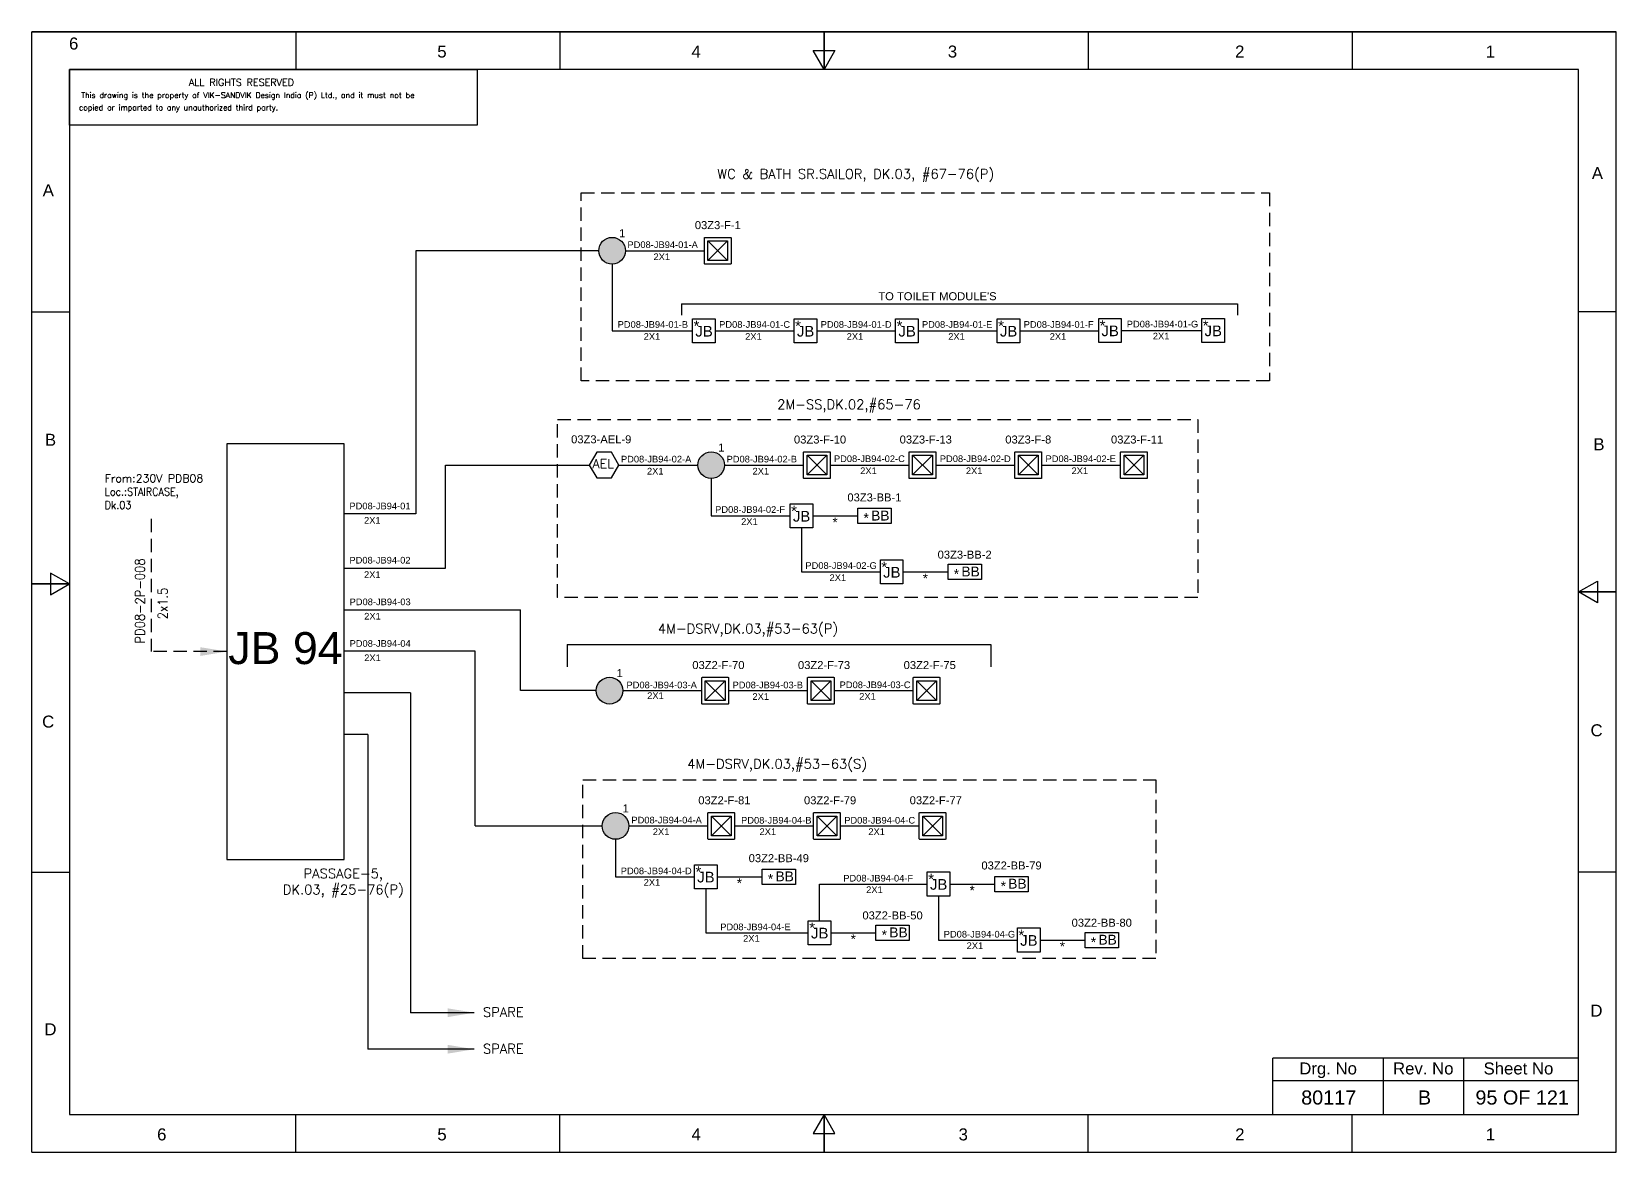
# Model space of a CAD drawing. Header units: inches. Extents: x -3311 to 1429, y -713 to 2436.
# Drawn here: x -1000.2 to -703.2, y -152.6 to 57.4 of the extents above; entities that cross this region are included whole.
import ezdxf
from ezdxf.enums import TextEntityAlignment as Align

# ---------------------------------------------------------------- set-up
doc = ezdxf.new("R2010")
doc.units = ezdxf.units.IN
doc.linetypes.add('HIDDEN', pattern=[0.375, 0.25, -0.125])
doc.linetypes.add('SOLID', pattern=[0])
for name, color, linetype in [('BB', 7, 'Continuous'), ('Fmount', 7, 'Continuous'), ('LINE', 3, 'SOLID')]:
    doc.layers.add(name, color=color, linetype=linetype)
for name, color, linetype, lineweight in [('ELEC_TXT-025', 1, 'Continuous', 25), ('HEL-025', 1, 'Continuous', 25), ('HEL-035', 2, 'Continuous', 35)]:
    doc.layers.add(name, color=color, linetype=linetype, lineweight=lineweight)
doc.styles.add('_NORMAL', font='arial.ttf')
doc.styles.add('ROMAN S', font='romans.shx')
doc.styles.add('ROMANS', font='simplex.shx', dxfattribs={"width": 0.88})
doc.styles.get("Standard").update_dxf_attribs({"font": 'arial.ttf'})
doc.dimstyles.get("Standard").update_dxf_attribs({"dimtxt": 0.18, "dimasz": 0.18, "dimexe": 0.18, "dimexo": 0.0625, "dimgap": 0.09, "dimtad": 0, "dimtih": 1, "dimtoh": 1, "dimdec": 4, "dimzin": 0, "dimdsep": 46, "dimtxsty": 'Standard', "dimcen": 0.09, "dimadec": 0, "dimazin": 0, "dimtfac": 1, "dimtdec": 4, "dimtofl": 0, "dimtmove": 0, "dimatfit": 3, "dimfxl": 1, "dimtolj": 1, "dimtzin": 0, "dimarcsym": 0})

# ---------------------------------------------------------------- blocks, each defined once
blk = doc.blocks.new('bunk_light')
blk.add_lwpolyline([(17773, 202986), (18112, 202986), (18112, 202830), (17773, 202830)], close=True)
at = {"char_height": 100, "attachment_point": 1}
for s, insert in [('*', (17831, 202937)), ('BB', (17909, 202962))]:
    blk.add_mtext_dynamic_manual_height_columns(s, width=182.6, gutter_width=7.5, heights=[0], dxfattribs=dict(at, insert=insert))
blk = doc.blocks.new('LED_BUNK _LIGHT')
at = {"xscale": 0.8, "yscale": 0.8, "zscale": 0.8}
blk.add_blockref('bunk_light', (4436, 38936), dxfattribs=at)
at = {"style": 'ROMAN S', "width": 0.7}
blk.add_attdef('TAG_NO:', text='', height=250, dxfattribs=at).set_placement((18767, 201415), align=Align.CENTER)
blk = doc.blocks.new('FIXED_KEY_SWITCH')
h = blk.add_hatch(color=1)
h.dxf.hatch_style = 1
edge = h.paths.add_edge_path()
edge.add_arc((848.13, 1737.46), 2.5, 0, 360)
at = {"color": 1}
blk.add_circle((848.13, 1737.46), 2.5, dxfattribs=at)
at = {"color": 7, "insert": (849.44, 1741.5), "char_height": 1.5, "attachment_point": 1, "style": '_NORMAL'}
blk.add_mtext_dynamic_manual_height_columns('1', width=1.5, gutter_width=7.5, heights=[0], dxfattribs=at)
blk = doc.blocks.new('SWT')
blk.add_blockref('FIXED_KEY_SWITCH', (0, 0))
blk.add_attdef('TAG_NO', (844.55, 1741.11), '', height=1.5)
blk = doc.blocks.new('LED FLUSH MOUNT')
for p, q in [((114818, 79432), (114604, 79219)), ((114604, 79432), (114818, 79219))]:
    blk.add_line(p, q)
blk.add_lwpolyline([(114572, 79470), (114850, 79470, -0.414214), (114856, 79464), (114856, 79186, -0.414214), (114850, 79180), (114572, 79180, -0.414214), (114566, 79186), (114566, 79464, -0.414214)], format="xyb", close=True)
blk.add_lwpolyline([(114604, 79432), (114818, 79432), (114818, 79219), (114604, 79219)], close=True)
blk = doc.blocks.new('LED Flush Mounted Light 22W')
blk.add_blockref('LED FLUSH MOUNT', (0, 0))
at = {"style": 'ROMANS', "width": 0.7}
blk.add_attdef('TAG_NO.:', (113905, 79579), '', height=250, dxfattribs=at)
blk = doc.blocks.new('JB')
blk.add_lwpolyline([(1661.35, 1973.02), (1665.59, 1973.02), (1665.59, 1968.5), (1661.35, 1968.5)], close=True)
at = {"color": 7}
for s, p in [('*', (1661.54, 1970.68)), ('JB', (1661.87, 1969.69))]:
    blk.add_text(s, height=2, dxfattribs=at).set_placement(p)
blk = doc.blocks.new('JB_FOR_BUNKLIGHT')
blk.add_blockref('JB', (0, 0))
blk.add_attdef('TAG_NO:', (1659.46, 1975.19), '', height=1.5)
blk = doc.blocks.new('fr')
at = {"color": 7, "linetype": 'Continuous'}
for p, q in [((33763.99, 4500.4), (33466.99, 4500.4)), ((33466.99, 4500.4), (33763.99, 4500.4)), ((33466.99, 4290.33), (33466.99, 4500.4)), ((33516.49, 4500.4), (33516.49, 4493.33)), ((33565.99, 4500.4), (33565.99, 4493.33)), ((33615.49, 4500.4), (33615.49, 4493.33)), ((33615.49, 4493.33), (33615.49, 4500.4)), ((33615.49, 4500.4), (33615.49, 4493.33)), ((33664.99, 4500.4), (33664.99, 4493.33)), ((33714.49, 4500.4), (33714.49, 4493.33)), ((33763.99, 4290.33), (33763.99, 4500.4)), ((33763.99, 4290.33), (33763.99, 4500.4)), ((33615.49, 4493.33), (33613.45, 4496.87)), ((33613.45, 4496.87), (33617.53, 4496.87)), ((33617.53, 4496.87), (33615.49, 4493.33)), ((33756.92, 4493.33), (33474.06, 4493.33)), ((33474.06, 4493.33), (33474.06, 4297.41)), ((33756.92, 4297.41), (33756.92, 4493.33)), ((33466.99, 4447.89), (33474.06, 4447.89)), ((33763.99, 4447.89), (33756.92, 4447.89)), ((33474.06, 4396.87), (33470.53, 4398.91)), ((33470.53, 4398.91), (33470.53, 4394.83)), ((33466.99, 4396.87), (33474.06, 4396.87)), ((33474.06, 4396.87), (33466.99, 4396.87)), ((33466.99, 4396.87), (33474.06, 4396.87)), ((33470.53, 4394.83), (33474.06, 4396.87)), ((33756.92, 4395.37), (33760.45, 4397.41)), ((33760.45, 4397.41), (33760.45, 4393.33)), ((33763.99, 4395.37), (33756.92, 4395.37)), ((33760.45, 4393.33), (33756.92, 4395.37)), ((33756.92, 4395.37), (33763.99, 4395.37)), ((33763.99, 4395.37), (33756.92, 4395.37)), ((33466.99, 4342.85), (33474.06, 4342.85)), ((33763.99, 4342.85), (33756.92, 4342.85)), ((33474.06, 4297.41), (33756.92, 4297.41)), ((33516.49, 4290.33), (33516.49, 4297.41)), ((33565.99, 4290.33), (33565.99, 4297.41)), ((33615.49, 4297.41), (33613.45, 4293.87)), ((33615.49, 4290.33), (33615.49, 4297.41)), ((33617.53, 4293.87), (33615.49, 4297.41)), ((33615.49, 4297.41), (33615.49, 4290.33)), ((33615.49, 4290.33), (33615.49, 4297.41)), ((33664.99, 4290.33), (33664.99, 4297.41)), ((33714.49, 4290.33), (33714.49, 4297.41)), ((33613.45, 4293.87), (33617.53, 4293.87)), ((33466.99, 4290.33), (33763.99, 4290.33)), ((33466.99, 4290.33), (33763.99, 4290.33))]:
    blk.add_line(p, q, dxfattribs=at)
at = {"color": 7, "style": '_NORMAL'}
for s, p in [('6', (33474.86, 4498.18)), ('5', (33543.88, 4496.68)), ('4', (33591.52, 4496.68)), ('3', (33639.57, 4496.68)), ('2', (33693.41, 4496.68)), ('1', (33740.39, 4496.68)), ('A', (33760.45, 4473.88)), ('A', (33470.1, 4470.68)), ('B', (33470.52, 4423.9)), ('B', (33760.74, 4423.06)), ('C', (33470.08, 4371.07)), ('C', (33760.29, 4369.44)), ('D', (33760.27, 4316.89)), ('D', (33470.51, 4313.39)), ('6', (33491.37, 4293.69)), ('5', (33543.89, 4293.69)), ('4', (33591.53, 4293.69)), ('3', (33641.59, 4293.69)), ('2', (33693.43, 4293.69)), ('1', (33740.41, 4293.69))]:
    blk.add_text(s, height=2.25, dxfattribs=at).set_placement(p, align=Align.MIDDLE_CENTER)
blk = doc.blocks.new('A$C4BAD7D21')
at = {"layer": 'HEL-025'}
blk.add_lwpolyline([(-34000, 0), (-34000, 2086), (-18714, 2086), (-18714, 0)], close=True, dxfattribs=at)
at = {"layer": 'HEL-025', "style": 'ROMANS'}
for s, p in [('This drawing is the property of VIK-SANDVIK Design India (P) Ltd., and it must not be', (-33558, 1016)), (' copied or imparted to any unauthorized third party.', (-33785, 550))]:
    blk.add_text(s, height=210, dxfattribs=at).set_placement(p)
at = {"layer": 'HEL-035', "style": 'ROMANS'}
blk.add_text('     ALL RIGHTS RESERVED', height=262.5, dxfattribs=at).set_placement((-30497, 1476))
blk = doc.blocks.new('AEL')
at = {"color": 4}
blk.add_lwpolyline([(989.98, -190.09), (992.75, -190.09), (994.14, -187.69), (992.75, -185.28), (989.98, -185.28), (988.59, -187.69)], close=True, dxfattribs=at)
at = {"color": 4, "style": 'ROMANS'}
blk.add_text('AEL', height=1.725, dxfattribs=at).set_placement((989.2, -188.27))
blk = doc.blocks.new('AEL_L')
blk.add_blockref('AEL', (0, 0))
blk.add_attdef('TAG_NO', (986.55, -183.59), '', height=1.5)

msp = doc.modelspace()

# ---------------------------------------------------------------- linework, layer by layer
for p, q in [((-893.92, 16.37), (-928.22, 16.37)), ((-928.22, 16.37), (-928.22, -32.95)), ((-878.42, 6.39), (-774.2, 6.39)), ((-963.62, -19.82), (-963.62, -97.72)), ((-941.62, -19.82), (-963.62, -19.82)), ((-941.62, -97.72), (-941.62, -19.82)), ((-922.64, -43.11), (-922.64, -23.82)), ((-872.84, -26.32), (-872.84, -33.35)), ((-928.22, -32.95), (-941.62, -32.95)), ((-855.93, -35.6), (-855.93, -43.84)), ((-853.81, -33.35), (-845.37, -33.35)), ((-941.62, -43.11), (-922.64, -43.11)), ((-836.9, -43.84), (-828.46, -43.84)), ((-908.58, -66.1), (-908.58, -50.92)), ((-917.05, -58.72), (-941.62, -58.72)), ((-917.05, -91.46), (-917.05, -58.72)), ((-899.83, -57.44), (-820.43, -57.44)), ((-929.21, -66.52), (-941.62, -66.52)), ((-929.21, -66.52), (-929.21, -126.47)), ((-894.39, -66.1), (-908.58, -66.1)), ((-937.21, -74.32), (-941.62, -74.32)), ((-937.21, -74.32), (-937.21, -133.32)), ((-890.77, -93.96), (-890.77, -100.98)), ((-963.62, -97.72), (-941.62, -97.72)), ((-871.74, -100.98), (-863.3, -100.98)), ((-873.85, -103.23), (-873.85, -111.48)), ((-828.12, -102.35), (-819.68, -102.35)), ((-830.24, -104.6), (-830.24, -112.85)), ((-850.41, -111.48), (-841.97, -111.48)), ((-811.21, -112.85), (-802.77, -112.85))]:
    msp.add_line(p, q)
at = {"color": 7, "linetype": 'Continuous'}
for p, q in [((-710.27, -134.97), (-767.59, -134.97)), ((-767.59, -145.57), (-767.59, -134.97)), ((-746.82, -145.57), (-746.82, -134.97)), ((-731.8, -145.57), (-731.8, -134.97)), ((-767.59, -139.15), (-710.27, -139.15))]:
    msp.add_line(p, q, dxfattribs=at)
at = {"linetype": 'HIDDEN', "ltscale": 10}
for points in [[(-897.24, 27.23), (-768.22, 27.23), (-768.22, -8), (-897.24, -8)], [(-896.88, -82.8), (-789.48, -82.8), (-789.48, -116.28), (-896.88, -116.28)]]:
    msp.add_lwpolyline(points, close=True, dxfattribs=at)
at = {"linetype": 'HIDDEN', "ltscale": 10, "elevation": -0.05}
msp.add_lwpolyline([(-901.68, -15.26), (-781.66, -15.26), (-781.61, -48.62), (-901.62, -48.62)], close=True, dxfattribs=at)
at = {"linetype": 'HIDDEN', "ltscale": 10}
msp.add_lwpolyline([(-977.83, -33.89), (-977.83, -58.77)], dxfattribs=at)
at = {"layer": 'LINE', "color": 0}
for p, q in [((-888.92, 16.37), (-874.12, 16.37)), ((-891.42, 13.87), (-891.42, 1.35)), ((-878.42, 6.39), (-878.42, 4.29)), ((-774.2, 6.39), (-774.2, 4.29)), ((-891.42, 1.35), (-876.32, 1.35)), ((-872.09, 1.35), (-857.3, 1.35)), ((-853.07, 1.35), (-838.27, 1.35)), ((-834.04, 1.35), (-819.24, 1.35)), ((-815.01, 1.35), (-800.22, 1.35)), ((-795.98, 1.42), (-780.89, 1.42)), ((-922.64, -23.82), (-895.69, -23.82)), ((-890.14, -23.82), (-875.34, -23.82)), ((-870.34, -23.82), (-855.54, -23.82)), ((-850.53, -23.82), (-835.74, -23.82)), ((-830.73, -23.82), (-815.93, -23.82)), ((-810.92, -23.82), (-796.12, -23.82)), ((-872.84, -33.35), (-858.04, -33.35)), ((-855.93, -43.84), (-841.13, -43.84)), ((-941.59, -50.92), (-908.58, -50.92)), ((-899.83, -57.44), (-899.83, -61.63)), ((-820.43, -57.44), (-820.43, -61.63)), ((-889.39, -66.1), (-874.6, -66.1)), ((-869.59, -66.1), (-854.79, -66.1)), ((-849.78, -66.1), (-834.98, -66.1)), ((-917.05, -91.46), (-893.27, -91.46)), ((-888.27, -91.46, 0.03), (-873.47, -91.46, 0.03)), ((-868.46, -91.46, 0.03), (-853.66, -91.46, 0.03)), ((-848.65, -91.46, 0.03), (-833.86, -91.46, 0.03)), ((-890.77, -100.98), (-875.97, -100.98)), ((-852.53, -102.35), (-832.35, -102.35)), ((-852.53, -109.22), (-852.53, -102.35)), ((-873.85, -111.48), (-854.64, -111.48)), ((-830.24, -112.85), (-815.44, -112.85))]:
    msp.add_line(p, q, dxfattribs=at)

# ---------------------------------------------------------------- block references
for name, p in [('fr', (-34467.19, -4442.97)), ('SWT', (-1739.55, -1721.09)), ('JB_FOR_BUNKLIGHT', (-2537.68, -1969.41)), ('JB_FOR_BUNKLIGHT', (-2518.65, -1969.41)), ('JB_FOR_BUNKLIGHT', (-2499.62, -1969.41)), ('JB_FOR_BUNKLIGHT', (-2480.6, -1969.41)), ('JB_FOR_BUNKLIGHT', (-2461.57, -1969.34)), ('JB_FOR_BUNKLIGHT', (-2442.25, -1969.34)), ('SWT', (-1720.97, -1761.28)), ('JB_FOR_BUNKLIGHT', (-2519.4, -2004.1)), ('JB_FOR_BUNKLIGHT', (-2502.49, -2014.6)), ('SWT', (-1740.02, -1803.56)), ('SWT', (-1738.9, -1828.92)), ('JB_FOR_BUNKLIGHT', (-2537.33, -2071.74)), ('JB_FOR_BUNKLIGHT', (-2493.71, -2073.11)), ('JB_FOR_BUNKLIGHT', (-2516, -2082.24)), ('JB_FOR_BUNKLIGHT', (-2476.8, -2083.61))]:
    msp.add_blockref(name, p)
ref = msp.add_blockref('AEL_L', (-1884.28, 163.86))
ref.add_attrib('TAG_NO', '03Z3-AEL-9', (-899.1, -19.73), dxfattribs={"color": 4, "height": 1.5})
at = {"layer": 'BB'}
ref = msp.add_blockref('LED_BUNK _LIGHT', (-1275.16, -4670.44), dxfattribs=dict(at, xscale=0.02304, yscale=0.02304, zscale=0.02304))
ref.add_attrib('TAG_NO:', '03Z3-BB-1', dxfattribs={"layer": '0', "height": 1.5}).set_placement((-842.25, -31.07, 0), align=Align.BOTTOM_CENTER)
ref = msp.add_blockref('LED_BUNK _LIGHT', (-1258.25, -4680.93), dxfattribs=dict(at, xscale=0.02304, yscale=0.02304, zscale=0.02304))
ref.add_attrib('TAG_NO:', '03Z3-BB-2', dxfattribs={"layer": '0', "height": 1.5}).set_placement((-825.34, -41.8, 0), align=Align.BOTTOM_CENTER)
ref = msp.add_blockref('LED_BUNK _LIGHT', (-1293.09, -4738.07), dxfattribs=dict(at, xscale=0.02304, yscale=0.02304, zscale=0.02304))
ref.add_attrib('TAG_NO:', '03Z2-BB-49', dxfattribs={"layer": '0', "height": 1.5}).set_placement((-860.17, -98.7, 0), align=Align.BOTTOM_CENTER)
ref = msp.add_blockref('LED_BUNK _LIGHT', (-1249.47, -4739.44), dxfattribs=dict(at, xscale=0.02304, yscale=0.02304, zscale=0.02304))
ref.add_attrib('TAG_NO:', '03Z2-BB-79', dxfattribs={"layer": '0', "height": 1.5}).set_placement((-816.55, -100.07, 0), align=Align.BOTTOM_CENTER)
ref = msp.add_blockref('LED_BUNK _LIGHT', (-1271.76, -4748.57), dxfattribs=dict(at, xscale=0.02304, yscale=0.02304, zscale=0.02304))
ref.add_attrib('TAG_NO:', '03Z2-BB-50', dxfattribs={"layer": '0', "height": 1.5}).set_placement((-838.85, -109.43, 0), align=Align.BOTTOM_CENTER)
ref = msp.add_blockref('LED_BUNK _LIGHT', (-1232.56, -4749.94), dxfattribs=dict(at, xscale=0.02304, yscale=0.02304, zscale=0.02304))
ref.add_attrib('TAG_NO:', '03Z2-BB-80', dxfattribs={"layer": '0', "height": 1.5}).set_placement((-799.64, -110.8, 0), align=Align.BOTTOM_CENTER)
at = {"layer": 'ELEC_TXT-025', "color": 0, "xscale": 0.005, "yscale": 0.005, "zscale": 0.005}
msp.add_blockref('A$C4BAD7D21', (-823.13, 39.93), dxfattribs=at)
at = {"layer": 'Fmount'}
ref = msp.add_blockref('LED Flush Mounted Light 22W', (-2853.82, -1354.37), dxfattribs=dict(at, xscale=0.01728, yscale=0.01728, zscale=0.01728))
ref.add_attrib('TAG_NO.:', '03Z3-F-1', dxfattribs={"layer": '0', "height": 1.5}).set_placement((-875.91, 19.97), align=Align.BOTTOM_LEFT)
ref = msp.add_blockref('LED Flush Mounted Light 22W', (-2835.24, -1394.57), dxfattribs=dict(at, xscale=0.01728, yscale=0.01728, zscale=0.01728))
ref.add_attrib('TAG_NO.:', '03Z3-F-10', dxfattribs={"layer": '0', "height": 1.5}).set_placement((-857.33, -20.22), align=Align.BOTTOM_LEFT)
ref = msp.add_blockref('LED Flush Mounted Light 22W', (-2815.44, -1394.57), dxfattribs=dict(at, xscale=0.01728, yscale=0.01728, zscale=0.01728))
ref.add_attrib('TAG_NO.:', '03Z3-F-13', dxfattribs={"layer": '0', "height": 1.5}).set_placement((-837.52, -20.22), align=Align.BOTTOM_LEFT)
ref = msp.add_blockref('LED Flush Mounted Light 22W', (-2795.63, -1394.57), dxfattribs=dict(at, xscale=0.01728, yscale=0.01728, zscale=0.01728))
ref.add_attrib('TAG_NO.:', '03Z3-F-8', dxfattribs={"layer": '0', "height": 1.5}).set_placement((-817.72, -20.22), align=Align.BOTTOM_LEFT)
ref = msp.add_blockref('LED Flush Mounted Light 22W', (-2775.82, -1394.57), dxfattribs=dict(at, xscale=0.01728, yscale=0.01728, zscale=0.01728))
ref.add_attrib('TAG_NO.:', '03Z3-F-11', dxfattribs={"layer": '0', "height": 1.5}).set_placement((-797.91, -20.22), align=Align.BOTTOM_LEFT)
ref = msp.add_blockref('LED Flush Mounted Light 22W', (-2854.3, -1436.84), dxfattribs=dict(at, xscale=0.01728, yscale=0.01728, zscale=0.01728))
ref.add_attrib('TAG_NO.:', '03Z2-F-70', dxfattribs={"layer": '0', "height": 1.5}).set_placement((-876.38, -62.5), align=Align.BOTTOM_LEFT)
ref = msp.add_blockref('LED Flush Mounted Light 22W', (-2834.49, -1436.84), dxfattribs=dict(at, xscale=0.01728, yscale=0.01728, zscale=0.01728))
ref.add_attrib('TAG_NO.:', '03Z2-F-73', dxfattribs={"layer": '0', "height": 1.5}).set_placement((-856.58, -62.5), align=Align.BOTTOM_LEFT)
ref = msp.add_blockref('LED Flush Mounted Light 22W', (-2814.68, -1436.84), dxfattribs=dict(at, xscale=0.01728, yscale=0.01728, zscale=0.01728))
ref.add_attrib('TAG_NO.:', '03Z2-F-75', dxfattribs={"layer": '0', "height": 1.5}).set_placement((-836.77, -62.5), align=Align.BOTTOM_LEFT)
ref = msp.add_blockref('LED Flush Mounted Light 22W', (-2853.17, -1462.2, 0.03), dxfattribs=dict(at, xscale=0.01728, yscale=0.01728, zscale=0.01728))
ref.add_attrib('TAG_NO.:', '03Z2-F-81', dxfattribs={"layer": '0', "height": 1.5}).set_placement((-875.26, -87.85, 0.03), align=Align.BOTTOM_LEFT)
ref = msp.add_blockref('LED Flush Mounted Light 22W', (-2833.36, -1462.2, 0.03), dxfattribs=dict(at, xscale=0.01728, yscale=0.01728, zscale=0.01728))
ref.add_attrib('TAG_NO.:', '03Z2-F-79', dxfattribs={"layer": '0', "height": 1.5}).set_placement((-855.45, -87.85, 0.03), align=Align.BOTTOM_LEFT)
ref = msp.add_blockref('LED Flush Mounted Light 22W', (-2813.56, -1462.2, 0.03), dxfattribs=dict(at, xscale=0.01728, yscale=0.01728, zscale=0.01728))
ref.add_attrib('TAG_NO.:', '03Z2-F-77', dxfattribs={"layer": '0', "height": 1.5}).set_placement((-835.64, -87.85, 0.03), align=Align.BOTTOM_LEFT)

# ---------------------------------------------------------------- texts
at = {"color": 7}
for s, height, p in [('PD08-JB94-01-A', 1.25, (-888.54, 16.87)), ('2X1', 1.25, (-883.66, 14.61)), ("TO TOILET MODULE'S", 1.5, (-841.52, 7.09)), ('PD08-JB94-01-B', 1.25, (-890.38, 1.92)), ('PD08-JB94-01-C', 1.25, (-871.35, 1.92)), ('PD08-JB94-01-D', 1.25, (-852.32, 1.92)), ('PD08-JB94-01-E', 1.25, (-833.35, 1.92)), ('PD08-JB94-01-F', 1.25, (-814.27, 1.92)), ('PD08-JB94-01-G', 1.25, (-794.95, 1.99)), ('2X1', 1.25, (-885.5, -0.33)), ('2X1', 1.25, (-866.48, -0.33)), ('2X1', 1.25, (-847.45, -0.33)), ('2X1', 1.25, (-828.42, -0.33)), ('2X1', 1.25, (-809.4, -0.33)), ('2X1', 1.25, (-790.07, -0.26)), ('PD08-JB94-02-A', 1.25, (-889.76, -23.32)), ('PD08-JB94-02-B', 1.25, (-869.96, -23.32)), ('PD08-JB94-02-C', 1.25, (-849.84, -23.25)), ('PD08-JB94-02-D', 1.25, (-829.99, -23.25)), ('PD08-JB94-02-E', 1.25, (-810.18, -23.25)), ('2X1', 1.25, (-884.88, -25.58)), ('2X1', 1.25, (-865.09, -25.58)), ('2X1', 1.25, (-844.92, -25.51)), ('2X1', 1.25, (-825.11, -25.51)), ('2X1', 1.25, (-805.31, -25.51)), ('PD08-JB94-01', 1.25, (-940.65, -32.11)), ('PD08-JB94-02-F', 1.25, (-872.1, -32.77)), ('2X1', 1.25, (-937.91, -34.8)), ('2X1', 1.25, (-867.23, -35.03)), ('*', 1.8, (-850.11, -35.44)), ('PD08-JB94-02', 1.25, (-940.65, -42.27)), ('2X1', 1.25, (-937.91, -44.97)), ('PD08-JB94-02-G', 1.25, (-855.19, -43.27)), ('2X1', 1.25, (-850.66, -45.53)), ('*', 1.8, (-833.2, -45.94)), ('PD08-JB94-03', 1.25, (-940.62, -50.08)), ('2X1', 1.25, (-937.88, -52.77)), ('PD08-JB94-04', 1.25, (-940.62, -57.88)), ('2X1', 1.25, (-937.88, -60.57)), ('PD08-JB94-03-A', 1.25, (-888.72, -65.66, 0.03)), ('PD08-JB94-03-B', 1.25, (-868.84, -65.66, 0.03)), ('PD08-JB94-03-C', 1.25, (-848.77, -65.63, 0.08)), ('2X1', 1.25, (-884.84, -67.66)), ('2X1', 1.25, (-865.11, -67.82, -0.03)), ('2X1', 1.25, (-845.1, -67.79)), ('PD08-JB94-04-A', 1.25, (-887.8, -90.99, 0.14)), ('2X1', 1.25, (-883.79, -93.17)), ('PD08-JB94-04-B', 1.25, (-867.24, -91.02, 0.05)), ('2X1', 1.25, (-863.78, -93.15, 0.03)), ('PD08-JB94-04-C', 1.25, (-847.91, -91.02, 0.05)), ('2X1', 1.25, (-843.39, -93.15, 0.03)), ('PD08-JB94-04-D', 1.25, (-889.79, -100.51, 0.14)), ('PD08-JB94-04-F', 1.25, (-848.09, -101.88, 0.14)), ('2X1', 1.25, (-885.5, -102.67)), ('*', 1.8, (-868.04, -103.08)), ('2X1', 1.25, (-843.8, -104.03)), ('*', 1.8, (-824.42, -104.44)), ('PD08-JB94-04-E', 1.25, (-871.15, -111.01, 0.14)), ('2X1', 1.25, (-866.86, -113.17)), ('*', 1.8, (-846.71, -113.57)), ('PD08-JB94-04-G', 1.25, (-829.26, -112.38, 0.14)), ('2X1', 1.25, (-824.97, -114.53)), ('*', 1.8, (-807.51, -114.94))]:
    msp.add_text(s, height=height, dxfattribs=at).set_placement(p)
at = {"color": 7, "lineweight": 30}
msp.add_text('JB 94', height=6, dxfattribs=at).set_placement((-952.63, -58.12), align=Align.MIDDLE_CENTER)
at = {"color": 7}
for s, height, p in [('Drg. No', 2.246, (-757.22, -136.92)), ('Rev. No', 2.246, (-739.38, -136.92)), ('Sheet No', 2.246, (-721.54, -136.92)), ('80117', 2.653, (-757.11, -142.36)), ('B', 2.65, (-739.14, -142.36)), ('95 OF 121', 2.653, (-720.85, -142.36))]:
    msp.add_text(s, height=height, dxfattribs=at).set_placement(p, align=Align.MIDDLE_CENTER)
at = {"insert": (-871.71, 31.67), "char_height": 1.8, "attachment_point": 1, "style": '_NORMAL'}
msp.add_mtext('{\\Fromans|c0;\\C2;WC & BATH SR.SAILOR, DK.03, #67-76(P)}', dxfattribs=at)
at = {"color": 7, "char_height": 1.8, "attachment_point": 1, "style": '_NORMAL'}
for s, insert, width in [('{\\Fromans|c0;\\C2;2M-SS,DK.02,#65-76}', (-860.48, -11.54, 0.22), 128.8823), ('{\\Fromans|c0;\\C2;4M-DSRV,DK.03,#53-63(P)}', (-882.84, -53.57, 0.22), 74.3987), ('{\\Fromans|c0;\\C2;4M-DSRV,DK.03,#53-63(S)}', (-877.34, -78.92, 0.22), 74.3987), ('{\\Fromans|c0;\\C2;SPARE}', (-915.62, -125.47), 8.1658), ('{\\Fromans|c0;\\C2;SPARE}', (-915.62, -132.33), 8.1658)]:
    msp.add_mtext(s, dxfattribs=dict(at, insert=insert, width=width))
at = {"color": 7, "insert": (-986.5, -25.55), "char_height": 1.5, "width": 36.8884, "attachment_point": 1}
msp.add_mtext('{\\Fromans|c0;\\C2;From:230V PDB08 \\P\\Fsimplex|c0;\\W0.88;Loc.:STAIRCASE,      \\PDk.03}', dxfattribs=at)
at = {"color": 7, "insert": (-980.82, -57.27), "char_height": 1.8, "width": 17.1296, "attachment_point": 1, "rotation": 90, "style": '_NORMAL'}
msp.add_mtext('{\\Fromans|c0;\\W0.88;PD08-2P-008}', dxfattribs=at)
at = {"color": 7, "insert": (-976.55, -52.71), "char_height": 1.8, "attachment_point": 1, "rotation": 90, "style": '_NORMAL'}
msp.add_mtext('{\\Fsimplex|c0;\\W0.88;2x1.5}', dxfattribs=at)
at = {"color": 7, "insert": (-953.14, -99.48), "char_height": 1.8, "attachment_point": 1, "style": '_NORMAL'}
msp.add_mtext('\\pxqc;{\\Fromans|c0;\\C2;PASSAGE-5, \\PDK.03, #25-76(P)}', dxfattribs=at)

# ---------------------------------------------------------------- leaders
at = {"linetype": 'HIDDEN', "ltscale": 10}
msp.add_leader([(-963.62, -58.77), (-977.83, -58.77)], dimstyle='Standard', override={"dimasz": 5, "dimarcsym": 1}, dxfattribs=at)
for points in [[(-917.24, -126.47), (-929.21, -126.47)], [(-917.24, -133.32), (-937.21, -133.32)]]:
    msp.add_leader(points, dimstyle='Standard', override={"dimasz": 5, "dimarcsym": 1})

doc.saveas('drawing.dxf')
